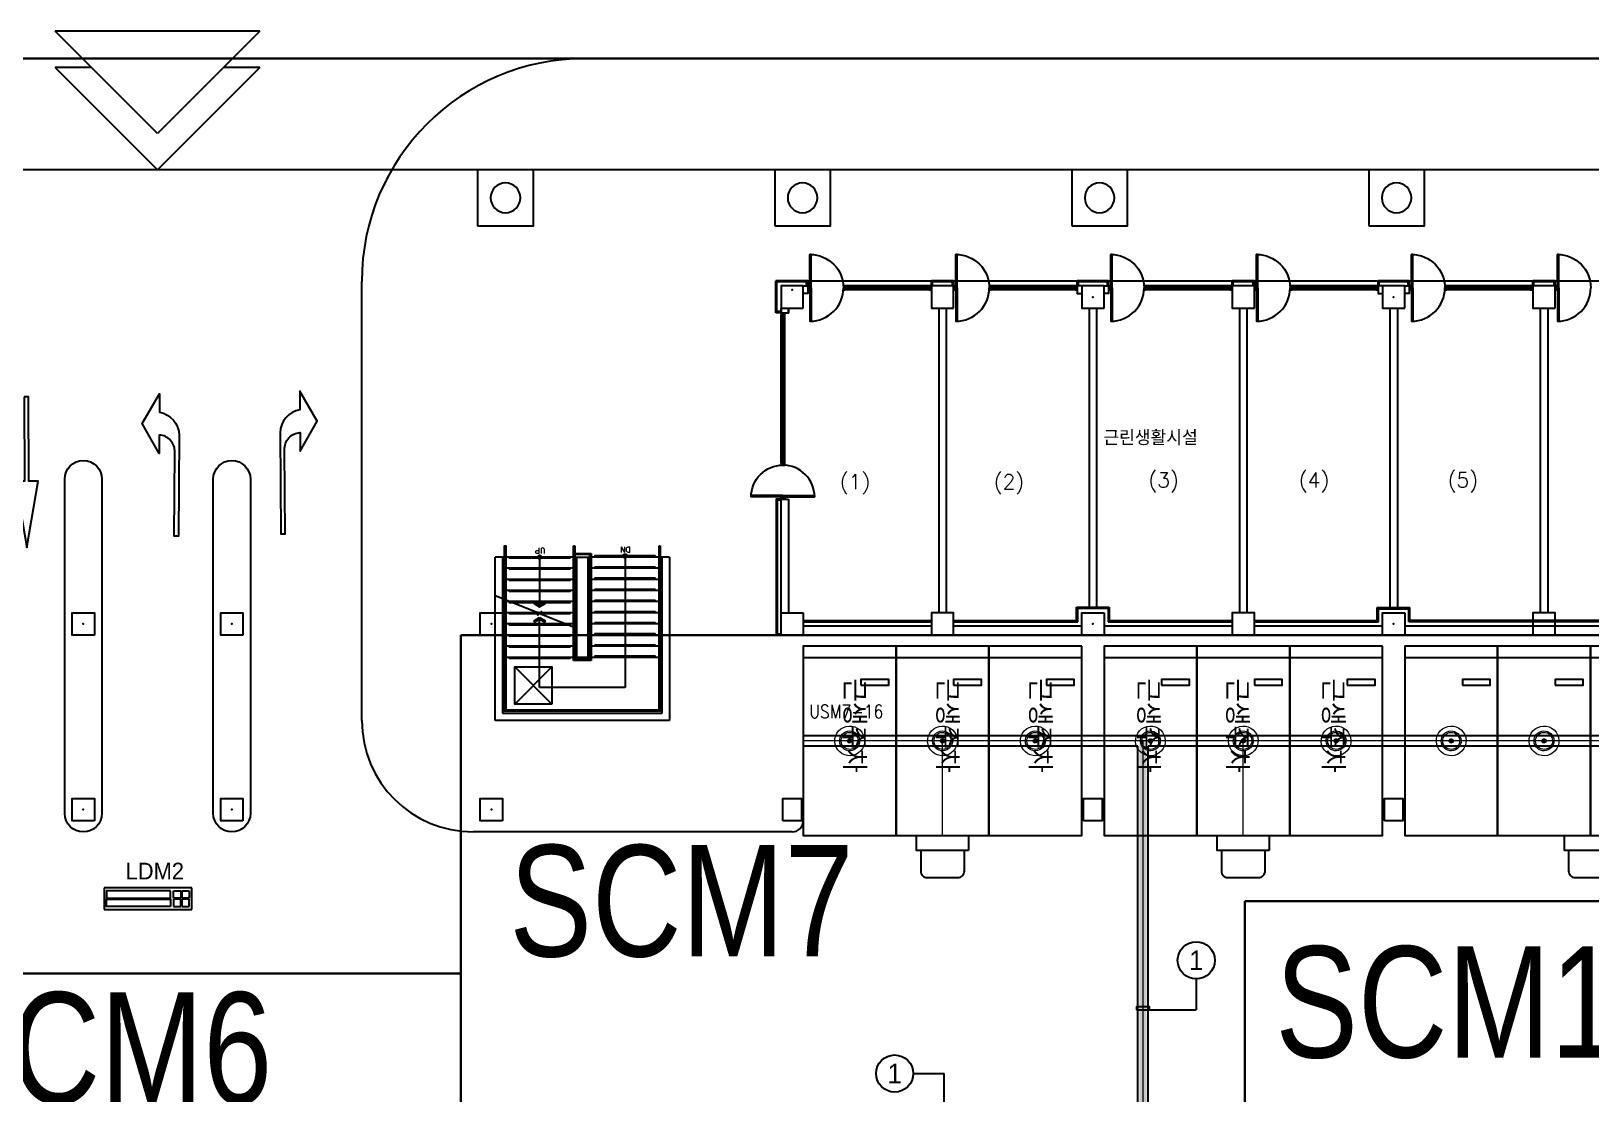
# Model space of a CAD drawing. Header units: millimetres. Extents: x 116443 to 620443, y -399357 to -63957.
# Drawn here: x 288701 to 330705, y -173214 to -144599 of the extents above; entities that cross this region are included whole.
import ezdxf
from ezdxf.enums import TextEntityAlignment as Align

# ---------------------------------------------------------------- set-up
doc = ezdxf.new("R2010")
doc.units = ezdxf.units.MM
doc.header["$LTSCALE"] = 600
doc.linetypes.add('AUDIT_D_080121100638-0', pattern=[0])
for name, color, linetype, lineweight in [('1-주차면센서', 3, 'Continuous', 15), ('SD-배선', 6, 'Continuous', 0), ('TIS-TEXT', 7, 'Continuous', 18), ('주차관제', 4, 'Continuous', 158)]:
    doc.layers.add(name, color=color, linetype=linetype, lineweight=lineweight)
for name, color, linetype in [('2-주차안내등', 2, 'Continuous'), ('PARKING', 7, 'Continuous'), ('RACY WAY', 1, 'Continuous'), ('SD', 7, 'AUDIT_D_080121100638-0'), ('SD4', 1, 'Continuous'), ('z', 8, 'Continuous'), ('레이스웨이', 6, 'Continuous'), ('유도관제-TEXT', 7, 'Continuous'), ('유도관제-공간표시등', 2, 'Continuous'), ('유도관제-블럭유도등', 2, 'Continuous'), ('유도관제-통신', 6, 'Continuous'), ('주차-TEXT', 7, 'Continuous')]:
    doc.layers.add(name, color=color, linetype=linetype)
doc.styles.add('GHS', font='romans.shx', dxfattribs={"bigfont": 'ghs.shx'})
doc.styles.add('H', font='', dxfattribs={"width": 0.85})
doc.styles.add('돋움', font='')
doc.styles.get('H').set_extended_font_data('HY울릉도M')
doc.styles.get('돋움').set_extended_font_data('Dotum')

# ---------------------------------------------------------------- blocks, each defined once
blk = doc.blocks.new('dr-sy-020-D-M')
at = {"layer": 'z', "color": 8}
for p, q in [((-9.19, -9.19), (0, 0)), ((0, 0), (9.19, -9.19)), ((-9.19, -12.46), (0, -3.26)), ((0, -3.26), (9.19, -12.46)), ((-9.19, -9.19), (-5.93, -9.19)), ((5.93, -9.19), (9.19, -9.19)), ((-9.19, -12.46), (9.19, -12.46))]:
    blk.add_line(p, q, dxfattribs=at)
blk = doc.blocks.new('주차-확장형')
at = {"layer": 'z', "color": 8, "linetype": 'Continuous'}
blk.add_line((0, 300), (2500, 300), dxfattribs=at)
at = {"layer": 'z', "color": 8, "linetype": 'Continuous', "flags": 128}
for points in [[(2500, 0), (0, 0), (0, 5100), (2500, 5100)], [(1550, 1050), (2300, 1050), (2300, 900), (1550, 900)]]:
    blk.add_lwpolyline(points, close=True, dxfattribs=at)
blk = doc.blocks.new('T')
at = {"layer": 'z', "color": 8, "ltscale": 2}
blk.add_lwpolyline([(0, -1500), (0, 0), (1500, 0), (1500, -1500)], close=True, dxfattribs=at)
blk.add_circle((750, -750), 400, dxfattribs=at)
blk = doc.blocks.new('주차-기둥')
at = {"layer": 'z', "color": 8, "linetype": 'Continuous', "flags": 128}
blk.add_lwpolyline([(300, 300), (300, -300), (-300, -300), (-300, 300)], close=True, dxfattribs=at)
at = {"layer": 'z', "color": 8, "linetype": 'Continuous'}
blk.add_point((0, 0), dxfattribs=at)
blk = doc.blocks.new('sa654f6s5d')
at = {"layer": 'z', "color": 8, "linetype": 'Continuous', "ltscale": 0.5}
for p, q in [((112849, 99133, 0), (113849, 98133, 0)), ((113849, 99133, 0), (112849, 98133, 0))]:
    blk.add_line(p, q, dxfattribs=at)
at = {"layer": 'z', "color": 8, "linetype": 'Continuous', "ltscale": 0.5, "elevation": 0}
blk.add_lwpolyline([(113849, 98133), (112849, 98133), (112849, 99133), (113849, 99133), (113849, 98133)], dxfattribs=at)
blk = doc.blocks.new('TIS-주차면센서(확대)')
at = {"layer": '1-주차면센서'}
blk.add_hatch(color=256, dxfattribs=at).paths.add_polyline_path([(43.5, 0, 1), (-43.5, 0, 1)])
h = blk.add_hatch(color=256, dxfattribs=at)
edge = h.paths.add_edge_path()
edge.add_arc((0, 0), 43.5, 0, 360)
for radius in [303.5, 203.5, 173.5, 43.5]:
    blk.add_circle((0, 0), radius, dxfattribs=at)
blk = doc.blocks.new('공간표시등')
at = {"layer": '2-주차안내등'}
blk.add_lwpolyline([(-228, 337), (-546, 337, 0.414214), (-646, 237), (-646, -237, 0.414214), (-546, -337), (-228, -337)], format="xyb", close=True, dxfattribs=at)
blk.add_lwpolyline([(-228, -401), (-228, 401), (0, 401), (0, -401)], close=True, dxfattribs=at)
blk = doc.blocks.new('유도관제')
at = {"layer": 'RACY WAY', "ltscale": 0.3}
for p, q in [((365595, -163571), (309495, -163571)), ((318505, -163851), (309495, -163851)), ((318505, -173961), (318505, -163851)), ((365595, -163851), (318785, -163851)), ((318785, -260181, 0), (318785, -163851))]:
    blk.add_line(p, q, dxfattribs=at)
at = {"layer": 'SD-배선', "ltscale": 0.3}
for p, q in [((365595, -163711, 0), (309495, -163711)), ((313245, -166261), (313245, -163711)), ((318645, -260321, 0), (318645, -163711)), ((321345, -166261), (321345, -163711)), ((330695, -166261), (330695, -163711))]:
    blk.add_line(p, q, dxfattribs=at)
at = {"layer": 'SD4', "ltscale": 0.3}
for centre in [(320078, -169619), (311955, -172668)]:
    blk.add_circle(centre, 500, dxfattribs=at)
at = {"layer": '유도관제-TEXT', "color": 1, "ltscale": 0.3}
for p, q in [((320078, -170119), (320078, -170954)), ((318823, -170954), (320078, -170954)), ((312455, -172668), (313290, -172668)), ((313290, -173923), (313290, -172668))]:
    blk.add_line(p, q, dxfattribs=at)
blk.add_lwpolyline([(318467, -170954), (318823, -170954), (318823, -170868), (318467, -170868)], close=True, dxfattribs=at)
at = {"layer": '유도관제-블럭유도등', "color": 4, "ltscale": 0.3}
for p, q in [((290663, -167666), (290663, -168251)), ((293026, -167666), (290663, -167666)), ((292457, -167972), (292457, -168169)), ((292537, -167748), (292734, -167748)), ((292537, -167945), (292537, -167748)), ((292734, -167945), (292537, -167945)), ((292537, -167972), (292537, -168169)), ((292734, -167972), (292537, -167972)), ((292734, -167748), (292734, -167945)), ((292734, -168169), (292734, -167972)), ((292761, -167748), (292761, -167945)), ((292761, -167748), (292958, -167748)), ((292958, -167945), (292761, -167945)), ((292761, -167972), (292761, -168169)), ((292958, -167972), (292761, -167972)), ((292958, -167748), (292958, -167945)), ((292958, -168169), (292958, -167972)), ((293026, -168251), (293026, -167666)), ((290663, -168251), (293026, -168251)), ((292537, -168169), (292734, -168169)), ((292761, -168169), (292958, -168169))]:
    blk.add_line(p, q, dxfattribs=at)
for points in [[(292457, -167748), (290731, -167748), (290731, -167945), (292457, -167945)], [(292457, -168169), (290731, -168169), (290731, -167972), (292457, -167972)]]:
    blk.add_lwpolyline(points, close=True, dxfattribs=at)
at = {"layer": 'PARKING', "xscale": 1.319999999436676, "yscale": 1.320000000298023, "zscale": 1.319999999948777, "rotation": 126.2476558926466}
for p in [(310745, -163711), (313245, -163711), (315745, -163711), (318845, -163711), (321345, -163711), (323845, -163711), (326945, -163711), (329445, -163711)]:
    blk.add_blockref('TIS-주차면센서(확대)', p, dxfattribs=at)
at = {"layer": '유도관제-공간표시등', "ltscale": 0.3, "xscale": 1.746523060499175, "yscale": 1.746523059904575, "zscale": 1.746523057621223, "rotation": 90.00000000000094}
for p in [(313245, -166261), (321345, -166261), (330695, -166261)]:
    blk.add_blockref('공간표시등', p, dxfattribs=at)
at = {"layer": 'SD', "color": 0, "ltscale": 0.3, "style": '돋움'}
blk.add_text('1', height=528, rotation=360, dxfattribs=at).set_placement((320078, -169619), align=Align.MIDDLE)
blk.add_text('1', height=528, dxfattribs=at).set_placement((311955, -172668), align=Align.MIDDLE)
at = {"layer": 'TIS-TEXT', "color": 1, "ltscale": 0.3, "style": 'GHS', "width": 0.85}
blk.add_text('USM7-16', height=360, dxfattribs=at).set_placement((310653, -162918), align=Align.MIDDLE)
at = {"layer": '주차-TEXT', "color": 3, "ltscale": 0.3, "style": '돋움'}
blk.add_text('LDM2', height=449.9, rotation=0, dxfattribs=at).set_placement((291245, -167441))

msp = doc.modelspace()

# ---------------------------------------------------------------- linework, layer by layer
at = {"layer": 'z', "color": 8}
for p, q in [((350554.2, -148336.4), (257306.4, -148336.4)), ((297604.9, -163160.7), (297604.9, -151336.4)), ((309614.9, -151320.7), (308754.9, -151320.7)), ((308754.9, -152180.7), (308754.9, -151320.7)), ((309584.9, -151350.7), (308784.9, -151350.7)), ((308784.9, -152150.7), (308784.9, -151350.7)), ((309584.9, -151460.7), (309584.9, -151350.7)), ((309614.9, -151460.7), (309614.9, -151320.7)), ((365374.9, -151330.7), (309614.9, -151330.7)), ((312884.9, -151460.7), (310624.9, -151460.7)), ((312884.9, -151560.7), (310624.9, -151560.7)), ((312844.9, -151495.7), (310664.9, -151495.7)), ((312844.9, -151510.7), (310664.9, -151510.7)), ((312844.9, -151525.7), (310664.9, -151525.7)), ((313544.9, -151320.7), (312944.9, -151320.7)), ((312944.9, -151460.7), (312944.9, -151320.7)), ((313514.9, -151350.7), (312974.9, -151350.7)), ((312974.9, -151460.7), (312974.9, -151350.7)), ((313514.9, -151460.7), (313514.9, -151350.7)), ((313544.9, -151460.7), (313544.9, -151320.7)), ((316814.9, -151460.7), (314554.9, -151460.7)), ((316814.9, -151560.7), (314554.9, -151560.7)), ((316774.9, -151495.7), (314594.9, -151495.7)), ((316774.9, -151510.7), (314594.9, -151510.7)), ((316774.9, -151525.7), (314594.9, -151525.7)), ((317714.9, -151320.7), (316874.9, -151320.7)), ((316874.9, -151460.7), (316874.9, -151320.7)), ((317684.9, -151350.7), (316904.9, -151350.7)), ((316904.9, -151460.7), (316904.9, -151350.7)), ((317684.9, -151460.7), (317684.9, -151350.7)), ((317714.9, -151460.7), (317714.9, -151320.7)), ((320984.9, -151460.7), (318724.9, -151460.7)), ((320984.9, -151560.7), (318724.9, -151560.7)), ((320944.9, -151495.7), (318764.9, -151495.7)), ((320944.9, -151510.7), (318764.9, -151510.7)), ((320944.9, -151525.7), (318764.9, -151525.7)), ((321644.9, -151320.7), (321044.9, -151320.7)), ((321044.9, -151460.7), (321044.9, -151320.7)), ((321614.9, -151350.7), (321074.9, -151350.7)), ((321074.9, -151460.7), (321074.9, -151350.7)), ((321614.9, -151460.7), (321614.9, -151350.7)), ((321644.9, -151460.7), (321644.9, -151320.7)), ((324914.9, -151460.7), (322654.9, -151460.7)), ((324914.9, -151560.7), (322654.9, -151560.7)), ((324874.9, -151495.7), (322694.9, -151495.7)), ((324874.9, -151510.7), (322694.9, -151510.7)), ((324874.9, -151525.7), (322694.9, -151525.7)), ((325814.9, -151320.7), (324974.9, -151320.7)), ((324974.9, -151460.7), (324974.9, -151320.7)), ((325784.9, -151350.7), (325004.9, -151350.7)), ((325004.9, -151460.7), (325004.9, -151350.7)), ((325784.9, -151460.7), (325784.9, -151350.7)), ((325814.9, -151460.7), (325814.9, -151320.7)), ((329084.9, -151460.7), (326824.9, -151460.7)), ((329084.9, -151560.7), (326824.9, -151560.7)), ((329044.9, -151495.7), (326864.9, -151495.7)), ((329044.9, -151510.7), (326864.9, -151510.7)), ((329044.9, -151525.7), (326864.9, -151525.7)), ((329744.9, -151320.7), (329144.9, -151320.7)), ((329144.9, -151460.7), (329144.9, -151320.7)), ((329714.9, -151350.7), (329174.9, -151350.7)), ((329174.9, -151460.7), (329174.9, -151350.7)), ((329714.9, -151460.7), (329714.9, -151350.7)), ((329744.9, -151460.7), (329744.9, -151320.7)), ((308894.9, -152180.7), (308754.9, -152180.7)), ((308894.9, -152150.7), (308784.9, -152150.7)), ((308894.9, -156235.7), (308894.9, -152240.7)), ((308929.9, -156195.7), (308929.9, -152280.7)), ((308944.9, -156195.7), (308944.9, -152280.7)), ((308959.9, -156195.7), (308959.9, -152280.7)), ((308994.9, -156235.7), (308994.9, -152240.7)), ((313144.9, -152060.7), (313144.9, -160260.7)), ((313344.9, -152060.7), (313344.9, -160260.7)), ((317194.9, -152060.7), (317194.9, -160110.7)), ((317394.9, -152060.7), (317394.9, -160110.7)), ((321244.9, -152060.7), (321244.9, -160260.7)), ((321444.9, -152060.7), (321444.9, -160260.7)), ((325294.9, -152060.7), (325294.9, -160120.7)), ((325494.9, -152060.7), (325494.9, -160120.7)), ((329344.9, -152060.7), (329344.9, -160260.7)), ((329544.9, -152060.7), (329544.9, -160260.7)), ((301194.9, -159805.4), (301194.9, -158760.7)), ((301394.9, -158760.7), (301194.9, -158760.7)), ((301394.9, -158760.7), (301394.9, -159884.4)), ((301444.9, -158760.7), (301394.9, -158760.7)), ((303309.9, -158760.7), (301479.9, -158760.7)), ((302394.8, -158760.7), (302394.8, -160100.7)), ((303309.9, -160637.2), (303309.9, -158460.7)), ((303309.9, -158460.7), (303344.9, -158460.7)), ((303309.9, -158660.7), (303779.9, -158660.7)), ((303344.9, -158460.7), (303344.9, -160651)), ((303744.9, -158695.7), (303344.9, -158695.7)), ((303344.9, -158760.7), (303395.1, -158760.7)), ((303695.1, -158760.7), (303744.9, -158760.7)), ((303744.9, -161510.7), (303744.9, -158695.7)), ((303779.9, -158660.7), (303779.9, -161545.7)), ((305609.6, -158760.7), (303779.9, -158760.7)), ((304694.6, -158730.7), (304694.6, -162269.4)), ((305609.6, -158460.7), (305644.6, -158460.7)), ((305694.6, -158760.7), (305644.6, -158760.7)), ((305694.9, -162960.7), (305694.9, -158760.7)), ((305894.9, -158760.7), (305694.9, -158760.7)), ((305894.9, -158760.7), (305894.9, -163160.7)), ((301444.9, -159060.7), (301394.9, -159060.7)), ((303309.9, -159060.7), (301479.9, -159060.7)), ((303344.9, -159060.7), (303395.1, -159060.7)), ((303695.1, -159060.7), (303744.9, -159060.7)), ((305609.6, -159060.7), (303779.9, -159060.7)), ((305694.6, -159060.7), (305644.6, -159060.7)), ((301444.9, -159360.7), (301394.9, -159360.7)), ((303309.9, -159360.7), (301479.9, -159360.7)), ((303344.9, -159360.7), (303395.1, -159360.7)), ((303695.1, -159360.7), (303744.9, -159360.7)), ((305609.6, -159360.7), (303779.9, -159360.7)), ((305694.6, -159360.7), (305644.6, -159360.7)), ((301194.9, -163160.7), (301194.9, -159805.4)), ((302344.8, -160259.4), (301194.9, -159805.4)), ((301444.9, -159660.7), (301394.9, -159660.7)), ((301394.9, -159884.4), (301394.9, -162960.7)), ((301444.9, -159960.7), (301394.9, -159960.7)), ((303309.9, -159660.7), (301479.9, -159660.7)), ((303309.9, -159960.7), (301479.9, -159960.7)), ((303344.9, -159660.7), (303395.1, -159660.7)), ((303344.9, -159960.7), (303395.1, -159960.7)), ((303695.1, -159660.7), (303744.9, -159660.7)), ((303695.1, -159960.7), (303744.9, -159960.7)), ((305609.6, -159660.7), (303779.9, -159660.7)), ((305609.6, -159960.7), (303779.9, -159960.7)), ((305694.6, -159660.7), (305644.6, -159660.7)), ((305694.6, -159960.7), (305644.6, -159960.7)), ((301444.9, -160260.7), (301394.9, -160260.7)), ((303309.9, -160260.7), (301479.9, -160260.7)), ((302394.8, -162269.4), (302394.8, -160391.4)), ((302444.8, -160295.8), (303395.1, -160670.8)), ((303344.9, -160260.7), (303395.1, -160260.7)), ((303695.1, -160260.7), (303744.9, -160260.7)), ((305609.6, -160260.7), (303779.9, -160260.7)), ((305694.6, -160260.7), (305644.6, -160260.7)), ((316854.9, -160470.7), (316854.9, -160110.7)), ((316854.9, -160110.7), (317734.9, -160110.7)), ((316884.9, -160500.7), (316884.9, -160140.7)), ((316884.9, -160140.7), (317704.9, -160140.7)), ((317704.9, -160140.7), (317704.9, -160500.7)), ((317734.9, -160110.7), (317734.9, -160470.7)), ((324954.9, -160470.7), (324954.9, -160120.7)), ((324954.9, -160120.7), (325834.2, -160120.7)), ((324984.9, -160500.7), (324984.9, -160150.7)), ((324984.9, -160150.7), (325804.2, -160150.7)), ((325804.2, -160500.7), (325804.2, -160150.7)), ((325834.2, -160470.7), (325834.2, -160120.7)), ((301444.9, -160560.7), (301394.9, -160560.7)), ((301444.9, -160860.7), (301394.9, -160860.7)), ((303309.9, -160560.7), (301479.9, -160560.7)), ((303309.9, -160860.7), (301479.9, -160860.7)), ((303309.9, -161545.7), (303309.9, -160637.2)), ((303344.9, -160560.7), (303395.1, -160560.7)), ((303344.9, -160651), (303344.9, -161510.7)), ((303344.9, -160860.7), (303395.1, -160860.7)), ((303695.1, -160560.7), (303744.9, -160560.7)), ((303695.1, -160860.7), (303744.9, -160860.7)), ((305609.6, -160560.7), (303779.9, -160560.7)), ((305609.6, -160860.7), (303779.9, -160860.7)), ((305694.6, -160560.7), (305644.6, -160560.7)), ((305694.6, -160860.7), (305644.6, -160860.7)), ((309494.9, -160470.7), (312944.9, -160470.7)), ((309494.9, -160500.7), (312944.9, -160500.7)), ((309494.9, -160610.7), (312944.9, -160610.7)), ((309494.9, -160860.7), (340644.9, -160860.7)), ((313544.9, -160470.7), (316854.9, -160470.7)), ((313544.9, -160500.7), (316884.9, -160500.7)), ((313544.9, -160610.7), (316994.9, -160610.7)), ((317594.9, -160610.7), (321044.9, -160610.7)), ((317704.9, -160500.7), (321044.9, -160500.7)), ((317734.9, -160470.7), (321044.9, -160470.7)), ((321644.9, -160470.7), (324954.9, -160470.7)), ((321644.9, -160500.7), (324984.9, -160500.7)), ((321644.9, -160610.7), (325094.9, -160610.7)), ((325694.9, -160610.7), (333194.9, -160610.7)), ((301444.9, -161160.7), (301394.9, -161160.7)), ((303309.9, -161160.7), (301479.9, -161160.7)), ((303344.9, -161160.7), (303395.1, -161160.7)), ((303695.1, -161160.7), (303744.9, -161160.7)), ((305609.6, -161160.7), (303779.9, -161160.7)), ((305694.6, -161160.7), (305644.6, -161160.7)), ((301444.9, -161460.7), (301394.9, -161460.7)), ((303309.9, -161460.7), (301479.9, -161460.7)), ((303779.9, -161545.7), (303309.9, -161545.7)), ((303394.9, -161460.7), (303344.9, -161460.7)), ((303344.9, -161510.7), (303744.9, -161510.7)), ((303695.1, -161460.7), (303744.9, -161460.7)), ((305609.6, -161460.7), (303779.9, -161460.7)), ((305694.6, -161460.7), (305644.6, -161460.7)), ((304694.6, -162269.4), (302394.8, -162269.4)), ((301394.9, -162960.7), (305694.9, -162960.7)), ((305894.9, -163160.7), (301194.9, -163160.7)), ((309194.9, -166160.7), (300604.9, -166160.7))]:
    msp.add_line(p, q, dxfattribs=at)
at = {"layer": 'z', "color": 8, "linetype": 'Continuous'}
msp.add_line((308894.9, -157200.7), (309094.9, -157200.7), dxfattribs=at)
at = {"layer": 'z', "color": 8}
for points in [[(454704.9, -296160), (454704.9, -145336.4), (448983.2, -145336.4, 0.1862524), (430877.8, -152417.6, -0.3976628), (398593.4, -152417.3, 0.1886396), (380238.9, -145336.4), (379265.2, -145336.4), (366265.2, -148336.4), (350554.2, -148336.4), (338554.2, -145336.4), (287940.1, -145336.4), (233910.5, -145336.4), (215911, -145336.4, -0.0088886), (214240.4, -145306.7), (214240.4, -192916.5), (178910.5, -192916.5), (178910.5, -262891.7), (201410.5, -270153.8, 0.1016833)], [(289604.9, -156660.7, -1), (290604.9, -156660.7), (290604.9, -165660.7, -1), (289604.9, -165660.7)], [(293604.9, -156660.7, -1), (294604.9, -156660.7), (294604.9, -165660.7, -1), (293604.9, -165660.7)]]:
    msp.add_lwpolyline(points, format="xyb", close=True, dxfattribs=at)
for points in [[(214240.4, -145306.7, 0.0088886), (215911, -145336.4), (233910.5, -145336.4), (287940.1, -145336.4), (338554.2, -145336.4), (350554.2, -148336.4), (366265.2, -148336.4), (379265.2, -145336.4), (380493, -145336.4, -0.1862046), (398593.4, -152417.3, 0.3976628), (430877.8, -152417.6, -0.1862524), (448983.2, -145336.4), (454704.9, -145336.4)], [(309674.9, -151510.7), (309674.9, -150610.7, -0.4142127), (310574.9, -151510.7, -0.4142136)], [(313604.9, -151510.7), (313604.9, -150610.7, -0.4142127), (314504.9, -151510.7, -0.4142136)], [(317774.9, -151510.7), (317774.9, -150610.7, -0.4142127), (318674.9, -151510.7, -0.4142136)], [(321704.9, -151510.7), (321704.9, -150610.7, -0.4142127), (322604.9, -151510.7, -0.4142136)], [(325874.9, -151510.7), (325874.9, -150610.7, -0.4142127), (326774.9, -151510.7, -0.4142136)], [(329804.9, -151510.7), (329804.9, -150610.7, -0.4142127), (330704.9, -151510.7, -0.4142136)], [(309674.9, -151510.7), (309674.9, -152410.7, 0.4142127), (310574.9, -151510.7, 0.4142136)], [(313604.9, -151510.7), (313604.9, -152410.7, 0.4142127), (314504.9, -151510.7, 0.4142136)], [(317774.9, -151510.7), (317774.9, -152410.7, 0.4142127), (318674.9, -151510.7, 0.4142136)], [(321704.9, -151510.7), (321704.9, -152410.7, 0.4142127), (322604.9, -151510.7, 0.4142136)], [(325874.9, -151510.7), (325874.9, -152410.7, 0.4142127), (326774.9, -151510.7, 0.4142136)], [(329804.9, -151510.7), (329804.9, -152410.7, 0.4142127), (330704.9, -151510.7, 0.4142136)], [(308944.9, -157140.7), (308089.9, -157140.7, -0.4142136), (308944.9, -156285.7, -0.4142136)], [(308944.9, -157140.7), (309799.9, -157140.7, 0.4142136), (308944.9, -156285.7, 0.4142136)]]:
    msp.add_lwpolyline(points, format="xyb", dxfattribs=at)
for points in [[(309674.9, -151510.7), (309709.9, -151510.7), (309709.9, -150610.7), (309674.9, -150610.7)], [(313604.9, -151510.7), (313639.9, -151510.7), (313639.9, -150610.7), (313604.9, -150610.7)], [(317774.9, -151510.7), (317809.9, -151510.7), (317809.9, -150610.7), (317774.9, -150610.7)], [(321704.9, -151510.7), (321739.9, -151510.7), (321739.9, -150610.7), (321704.9, -150610.7)], [(325874.9, -151510.7), (325909.9, -151510.7), (325909.9, -150610.7), (325874.9, -150610.7)], [(329804.9, -151510.7), (329839.9, -151510.7), (329839.9, -150610.7), (329804.9, -150610.7)], [(309674.9, -151510.7), (309709.9, -151510.7), (309709.9, -152410.7), (309674.9, -152410.7)], [(313604.9, -151510.7), (313639.9, -151510.7), (313639.9, -152410.7), (313604.9, -152410.7)], [(317774.9, -151510.7), (317809.9, -151510.7), (317809.9, -152410.7), (317774.9, -152410.7)], [(321704.9, -151510.7), (321739.9, -151510.7), (321739.9, -152410.7), (321704.9, -152410.7)], [(325874.9, -151510.7), (325909.9, -151510.7), (325909.9, -152410.7), (325874.9, -152410.7)], [(329804.9, -151510.7), (329839.9, -151510.7), (329839.9, -152410.7), (329804.9, -152410.7)], [(308944.9, -157140.7), (308944.9, -157105.7), (308089.9, -157105.7), (308089.9, -157140.7)], [(308894.9, -157200.7), (308764.9, -157200.7), (308764.9, -160860.7), (308894.9, -160860.7)], [(308894.9, -157230.7), (308794.9, -157230.7), (308794.9, -160830.7), (308894.9, -160830.7)], [(308944.9, -157140.7), (308944.9, -157105.7), (309799.9, -157105.7), (309799.9, -157140.7)], [(305644.6, -158460.7), (305644.6, -162910.7), (302694.7, -162910.7), (301444.9, -162910.7), (301444.9, -162910.7), (301444.9, -159904.1)], [(301444.9, -159904.1), (301444.9, -158460.7), (301479.9, -158460.7), (301479.9, -159917.9)], [(301479.9, -159917.9), (301479.9, -162875.7), (301479.9, -162875.7), (302729.7, -162875.7), (305609.6, -162875.7), (305609.6, -158460.7)], [(302444.8, -160327.6), (302444.8, -160227.6), (302344.8, -160327.6), (302344.8, -160227.6)], [(333194.9, -160500.7), (325804.9, -160500.7)], [(333194.9, -160470.7), (325834.9, -160470.7)]]:
    msp.add_lwpolyline(points, dxfattribs=at)
for points in [[(309494.9, -152060.7), (309494.9, -151460.7), (308894.9, -151460.7), (308894.9, -152060.7)], [(309674.9, -151460.7), (309624.9, -151460.7), (309624.9, -151560.7), (309674.9, -151560.7)], [(310574.9, -151560.7), (310624.9, -151560.7), (310624.9, -151460.7), (310574.9, -151460.7)], [(310624.9, -151495.7), (310664.9, -151495.7), (310664.9, -151525.7), (310624.9, -151525.7)], [(312844.9, -151495.7), (312884.9, -151495.7), (312884.9, -151525.7), (312844.9, -151525.7)], [(312884.9, -151560.7), (312934.9, -151560.7), (312934.9, -151460.7), (312884.9, -151460.7)], [(313544.9, -152060.7), (313544.9, -151460.7), (312944.9, -151460.7), (312944.9, -152060.7)], [(313604.9, -151460.7), (313554.9, -151460.7), (313554.9, -151560.7), (313604.9, -151560.7)], [(314504.9, -151560.7), (314554.9, -151560.7), (314554.9, -151460.7), (314504.9, -151460.7)], [(314554.9, -151495.7), (314594.9, -151495.7), (314594.9, -151525.7), (314554.9, -151525.7)], [(316774.9, -151495.7), (316814.9, -151495.7), (316814.9, -151525.7), (316774.9, -151525.7)], [(316814.9, -151560.7), (316864.9, -151560.7), (316864.9, -151460.7), (316814.9, -151460.7)], [(317594.9, -152060.7), (317594.9, -151460.7), (316994.9, -151460.7), (316994.9, -152060.7)], [(317774.9, -151460.7), (317724.9, -151460.7), (317724.9, -151560.7), (317774.9, -151560.7)], [(318674.9, -151560.7), (318724.9, -151560.7), (318724.9, -151460.7), (318674.9, -151460.7)], [(318724.9, -151495.7), (318764.9, -151495.7), (318764.9, -151525.7), (318724.9, -151525.7)], [(320944.9, -151495.7), (320984.9, -151495.7), (320984.9, -151525.7), (320944.9, -151525.7)], [(320984.9, -151560.7), (321034.9, -151560.7), (321034.9, -151460.7), (320984.9, -151460.7)], [(321644.9, -152060.7), (321644.9, -151460.7), (321044.9, -151460.7), (321044.9, -152060.7)], [(321704.9, -151460.7), (321654.9, -151460.7), (321654.9, -151560.7), (321704.9, -151560.7)], [(322604.9, -151560.7), (322654.9, -151560.7), (322654.9, -151460.7), (322604.9, -151460.7)], [(322654.9, -151495.7), (322694.9, -151495.7), (322694.9, -151525.7), (322654.9, -151525.7)], [(324874.9, -151495.7), (324914.9, -151495.7), (324914.9, -151525.7), (324874.9, -151525.7)], [(324914.9, -151560.7), (324964.9, -151560.7), (324964.9, -151460.7), (324914.9, -151460.7)], [(325694.9, -152060.7), (325694.9, -151460.7), (325094.9, -151460.7), (325094.9, -152060.7)], [(325874.9, -151460.7), (325824.9, -151460.7), (325824.9, -151560.7), (325874.9, -151560.7)], [(326774.9, -151560.7), (326824.9, -151560.7), (326824.9, -151460.7), (326774.9, -151460.7)], [(326824.9, -151495.7), (326864.9, -151495.7), (326864.9, -151525.7), (326824.9, -151525.7)], [(329044.9, -151495.7), (329084.9, -151495.7), (329084.9, -151525.7), (329044.9, -151525.7)], [(329084.9, -151560.7), (329134.9, -151560.7), (329134.9, -151460.7), (329084.9, -151460.7)], [(329744.9, -152060.7), (329744.9, -151460.7), (329144.9, -151460.7), (329144.9, -152060.7)], [(329804.9, -151460.7), (329754.9, -151460.7), (329754.9, -151560.7), (329804.9, -151560.7)], [(308894.9, -152190.7), (308894.9, -152240.7), (308994.9, -152240.7), (308994.9, -152190.7)], [(308959.9, -152240.7), (308959.9, -152280.7), (308929.9, -152280.7), (308929.9, -152240.7)], [(308894.9, -156235.7), (308894.9, -156285.7), (308994.9, -156285.7), (308994.9, -156235.7)], [(308959.9, -156195.7), (308959.9, -156235.7), (308929.9, -156235.7), (308929.9, -156195.7)], [(308894.9, -157190.7), (308894.9, -157140.7), (308994.9, -157140.7), (308994.9, -157190.7)], [(302394.8, -160100.7), (302544.7, -160014.2), (302523.2, -159977), (302394.5, -160051.2), (302265.9, -159977), (302244.4, -160014.2)], [(309494.9, -160260.7), (309494.9, -160860.7), (308894.9, -160860.7), (308894.9, -160260.7)], [(313544.9, -160860.7), (313544.9, -160260.7), (312944.9, -160260.7), (312944.9, -160860.7)], [(317594.9, -160260.7), (317594.9, -160860.7), (316994.9, -160860.7), (316994.9, -160260.7)], [(321644.9, -160860.7), (321644.9, -160260.7), (321044.9, -160260.7), (321044.9, -160860.7)], [(325694.9, -160260.7), (325694.9, -160860.7), (325094.9, -160860.7), (325094.9, -160260.7)], [(329744.9, -160860.7), (329744.9, -160260.7), (329144.9, -160260.7), (329144.9, -160860.7)], [(317044.9, -165860.7), (317044.9, -165260.7), (317544.9, -165260.7), (317544.9, -165860.7)], [(325144.9, -165860.7), (325144.9, -165260.7), (325644.9, -165260.7), (325644.9, -165860.7)]]:
    msp.add_lwpolyline(points, close=True, dxfattribs=at)
at = {"layer": 'z', "color": 8, "linetype": 'Continuous'}
for points in [[(309494.9, -151460.7), (309614.9, -151460.7), (309614.9, -151660.7), (309494.9, -151660.7)], [(316994.9, -151460.7), (316874.9, -151460.7), (316874.9, -151660.7), (316994.9, -151660.7)], [(317594.9, -151460.7), (317714.9, -151460.7), (317714.9, -151660.7), (317594.9, -151660.7)], [(325094.9, -151460.7), (324974.9, -151460.7), (324974.9, -151660.7), (325094.9, -151660.7)], [(325694.9, -151460.7), (325814.9, -151460.7), (325814.9, -151660.7), (325694.9, -151660.7)], [(308894.9, -152180.7), (308894.9, -152060.7), (309094.9, -152060.7), (309094.9, -152180.7)], [(308894.9, -152060.7), (308894.9, -152180.7), (309094.9, -152180.7), (309094.9, -152060.7)], [(308894.9, -160260.7), (308894.9, -157200.7)], [(309094.9, -157200.7), (309094.9, -160260.7)]]:
    msp.add_lwpolyline(points, dxfattribs=at)
for points in [[(288508.8, -154443.5), (288518.7, -156717.8), (288275, -156718.8), (288587.4, -158504.4), (288884.2, -156716.2), (288640.5, -156717.2), (288630.6, -154443)], [(303694.9, -161460.7), (303394.9, -161460.7), (303394.9, -158760.7), (303694.9, -158760.7)]]:
    msp.add_lwpolyline(points, close=True, dxfattribs=at)
for points in [[(292687.1, -155478.5), (292666, -158199.8), (292551.1, -158198.9), (292568.6, -155937.5, 0.414265), (292150.5, -155474.3), (292149.1, -155666), (292146.7, -155972.6), (291693, -155164.1), (292159.2, -154362.8), (292155.3, -154861.1, -0.3611191)], [(295407, -155411.5), (295428.2, -158132.8), (295543.2, -158131.9), (295525.6, -155870.5, -0.414265), (295943.6, -155407.3), (295945.1, -155599), (295947.5, -155905.6), (296401.2, -155097.1), (295935, -154295.8), (295938.9, -154794.1, 0.3611191)]]:
    msp.add_lwpolyline(points, format="xyb", close=True, dxfattribs=at)
at = {"layer": 'z', "color": 8, "flags": 128}
for points in [[(303209.9, -158760.7), (303209.9, -158790.7), (301579.9, -158790.7), (301579.9, -158760.7)], [(305509.6, -158760.7), (305509.6, -158730.7), (303879.9, -158730.7), (303879.9, -158760.7)], [(303209.9, -159060.7), (303209.9, -159090.7), (301579.9, -159090.7), (301579.9, -159060.7)], [(305509.6, -159060.7), (305509.6, -159030.7), (303879.9, -159030.7), (303879.9, -159060.7)], [(303209.9, -159360.7), (303209.9, -159390.7), (301579.9, -159390.7), (301579.9, -159360.7)], [(305509.6, -159360.7), (305509.6, -159330.7), (303879.9, -159330.7), (303879.9, -159360.7)], [(303209.9, -159660.7), (303209.9, -159690.7), (301579.9, -159690.7), (301579.9, -159660.7)], [(303209.9, -159960.7), (303209.9, -159990.7), (301579.9, -159990.7), (301579.9, -159960.7)], [(305509.6, -159660.7), (305509.6, -159630.7), (303879.9, -159630.7), (303879.9, -159660.7)], [(305509.6, -159960.7), (305509.6, -159930.7), (303879.9, -159930.7), (303879.9, -159960.7)], [(303209.9, -160260.7), (303209.9, -160290.7), (301579.9, -160290.7), (301579.9, -160260.7)], [(305509.6, -160260.7), (305509.6, -160230.7), (303879.9, -160230.7), (303879.9, -160260.7)], [(303209.9, -160560.7), (303209.9, -160590.7), (301579.9, -160590.7), (301579.9, -160560.7)], [(303209.9, -160860.7), (303209.9, -160890.7), (301579.9, -160890.7), (301579.9, -160860.7)], [(305509.6, -160560.7), (305509.6, -160530.7), (303879.9, -160530.7), (303879.9, -160560.7)], [(305509.6, -160860.7), (305509.6, -160830.7), (303879.9, -160830.7), (303879.9, -160860.7)], [(303209.9, -161160.7), (303209.9, -161190.7), (301579.9, -161190.7), (301579.9, -161160.7)], [(305509.6, -161160.7), (305509.6, -161130.7), (303879.9, -161130.7), (303879.9, -161160.7)], [(303209.9, -161460.7), (303209.9, -161490.7), (301579.9, -161490.7), (301579.9, -161460.7)], [(305509.6, -161460.7), (305509.6, -161430.7), (303879.9, -161430.7), (303879.9, -161460.7)]]:
    msp.add_lwpolyline(points, dxfattribs=at)
msp.add_lwpolyline([(302395.1, -160391.2), (302544.9, -160477.7), (302523.4, -160515), (302394.8, -160440.7), (302266.2, -160515), (302244.7, -160477.7)], close=True, dxfattribs=at)
at = {"layer": 'z', "color": 8, "elevation": 0}
msp.add_lwpolyline([(308944.9, -165861.1), (308944.9, -165261.1), (309444.9, -165261.1), (309444.9, -165861.1)], close=True, dxfattribs=at)
at = {"layer": 'z', "color": 8}
for centre in [(302394.8, -158760.7), (304694.6, -158730.7)]:
    msp.add_circle(centre, 50, dxfattribs=at)
for centre, radius, start, end in [((303604.9, -151336.4), 6000, 90, 180), ((300604.9, -163160.7), 3000, 180, 270), ((309194.9, -165860.7), 300, 270, 0)]:
    msp.add_arc(centre, radius, start, end, dxfattribs=at)
for p in [(309194.9, -151560.7), (317294.9, -151760.7), (325394.9, -151760.7), (317294.9, -160560.7), (325394.9, -160560.7)]:
    msp.add_point(p, dxfattribs=at)
at = {"layer": '레이스웨이', "color": 6, "lineweight": 30}
for p, q in [((300272.6, -169972.3), (300272.6, -160860.7)), ((300272.6, -160860.7), (368609.9, -160860.7)), ((368609.9, -168028.7), (321390.9, -168028.7)), ((321390.9, -168028.7), (321390.9, -223097.4)), ((278851.8, -169972.3), (300272.6, -169972.3)), ((300272.6, -169972.3), (300272.6, -234712.2))]:
    msp.add_line(p, q, dxfattribs=at)
at = {"layer": '주차관제', "color": 140, "const_width": 200}
msp.add_lwpolyline([(306994.9, -174100.7), (307393.8, -174100.7), (318644.9, -174100.7), (318644.9, -163710.7)], dxfattribs=at)
at = {"layer": '주차관제', "color": 1, "const_width": 200}
msp.add_lwpolyline([(306994.9, -174100.7), (318644.9, -174100.7), (318644.9, -163710.7)], dxfattribs=at)

# ---------------------------------------------------------------- block references
at = {"layer": 'z', "color": 8, "xscale": 300, "yscale": 300, "zscale": 300, "rotation": 179.9999999999998}
msp.add_blockref('dr-sy-020-D-M', (292104.9, -148336.4), dxfattribs=at)
at = {"layer": 'z', "color": 8, "xscale": -1}
for name, p, rotation in [('T', (302224.9, -149836.4), 269.9999999999977), ('T', (310224.9, -149836.4), 269.9999999999977), ('T', (318224.9, -149836.4), 269.9999999999977), ('T', (326224.9, -149836.4), 269.9999999999977), ('주차-확장형', (309494.9, -161160.7), 180), ('주차-확장형', (311994.9, -161160.7), 180), ('주차-확장형', (314494.9, -161160.7), 180), ('주차-확장형', (317594.9, -161160.7), 180), ('주차-확장형', (320094.9, -161160.7), 180), ('주차-확장형', (322594.9, -161160.7), 180), ('주차-확장형', (325694.9, -161160.7), 180), ('주차-확장형', (328194.9, -161160.7), 180), ('주차-확장형', (330694.9, -161160.7), 180)]:
    msp.add_blockref(name, p, dxfattribs=dict(at, rotation=rotation))
at = {"layer": 'z', "color": 8}
msp.add_blockref('sa654f6s5d', (188875.5, -260850.4, 0), dxfattribs=at)
at = {"layer": 'z', "color": 8, "rotation": 270}
for p in [(290104.9, -160560.7), (294104.9, -160560.7), (301094.9, -160560.7), (290104.9, -165560.7), (294104.9, -165560.7), (301094.9, -165560.7)]:
    msp.add_blockref('주차-기둥', p, dxfattribs=at)
at = {"layer": '유도관제-통신'}
msp.add_blockref('유도관제', (0, 0), dxfattribs=at)

# ---------------------------------------------------------------- texts
at = {"layer": 'z', "color": 8, "style": 'GHS'}
for s, p in [('근린생활시설', (317579.3, -155749.4)), ('(1)', (310475.6, -156931.8)), ('(2)', (314621.3, -156931.8)), ('(3)', (318786.9, -156885.8)), ('(4)', (322836.9, -156885.8)), ('(5)', (326847.2, -156885.8))]:
    msp.add_text(s, height=400, dxfattribs=at).set_placement(p)
for s, p in [('UP', (302408.6, -158588.7)), ('DN', (304708.4, -158558.7))]:
    msp.add_text(s, height=150, rotation=180, dxfattribs=at).set_placement(p, align=Align.MIDDLE)
for p in [(310566.9, -162025.9), (313066.9, -162025.9), (315566.9, -162025.9), (318480.4, -162025.9), (320875.8, -162025.9), (323455.4, -162025.9)]:
    msp.add_text('근생주차', height=600, rotation=270, dxfattribs=at).set_placement(p)
at = {"layer": '레이스웨이', "color": 6, "lineweight": 30, "style": 'H', "width": 0.85}
for s, p in [('SCM7', (301580.3, -169515.9)), ('SCM11', (322208.6, -172238.8)), ('SCM6', (285924.2, -173479.3))]:
    msp.add_text(s, height=3000, dxfattribs=at).set_placement(p)

doc.saveas('drawing.dxf')
